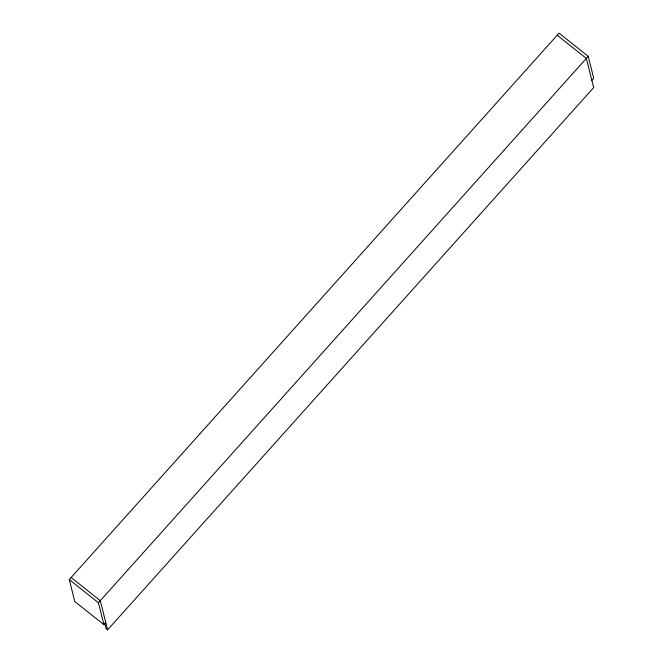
<?xml version="1.0" encoding="UTF-8"?>
<svg xmlns="http://www.w3.org/2000/svg" width="663" height="663" viewBox="0 0 663 663"><rect width="100%" height="100%" fill="white"/><g stroke="black" fill="none" stroke-linecap="round" stroke-linejoin="round"><path stroke-width="0.99" d="M105.798 622.64L103.942 624.703L74.795 601.523L69.275 579.57L559.058 33.15L588.205 56.33L593.725 78.284L591.868 80.356M103.942 624.703L98.422 602.75L588.205 56.33M104.754 623.253L106.113 628.665L107.605 629.85L593.675 87.574L586.349 58.402L557.202 35.222M71.132 577.498L100.279 600.678L107.605 629.85M69.275 579.57L98.422 602.75"/></g></svg>
